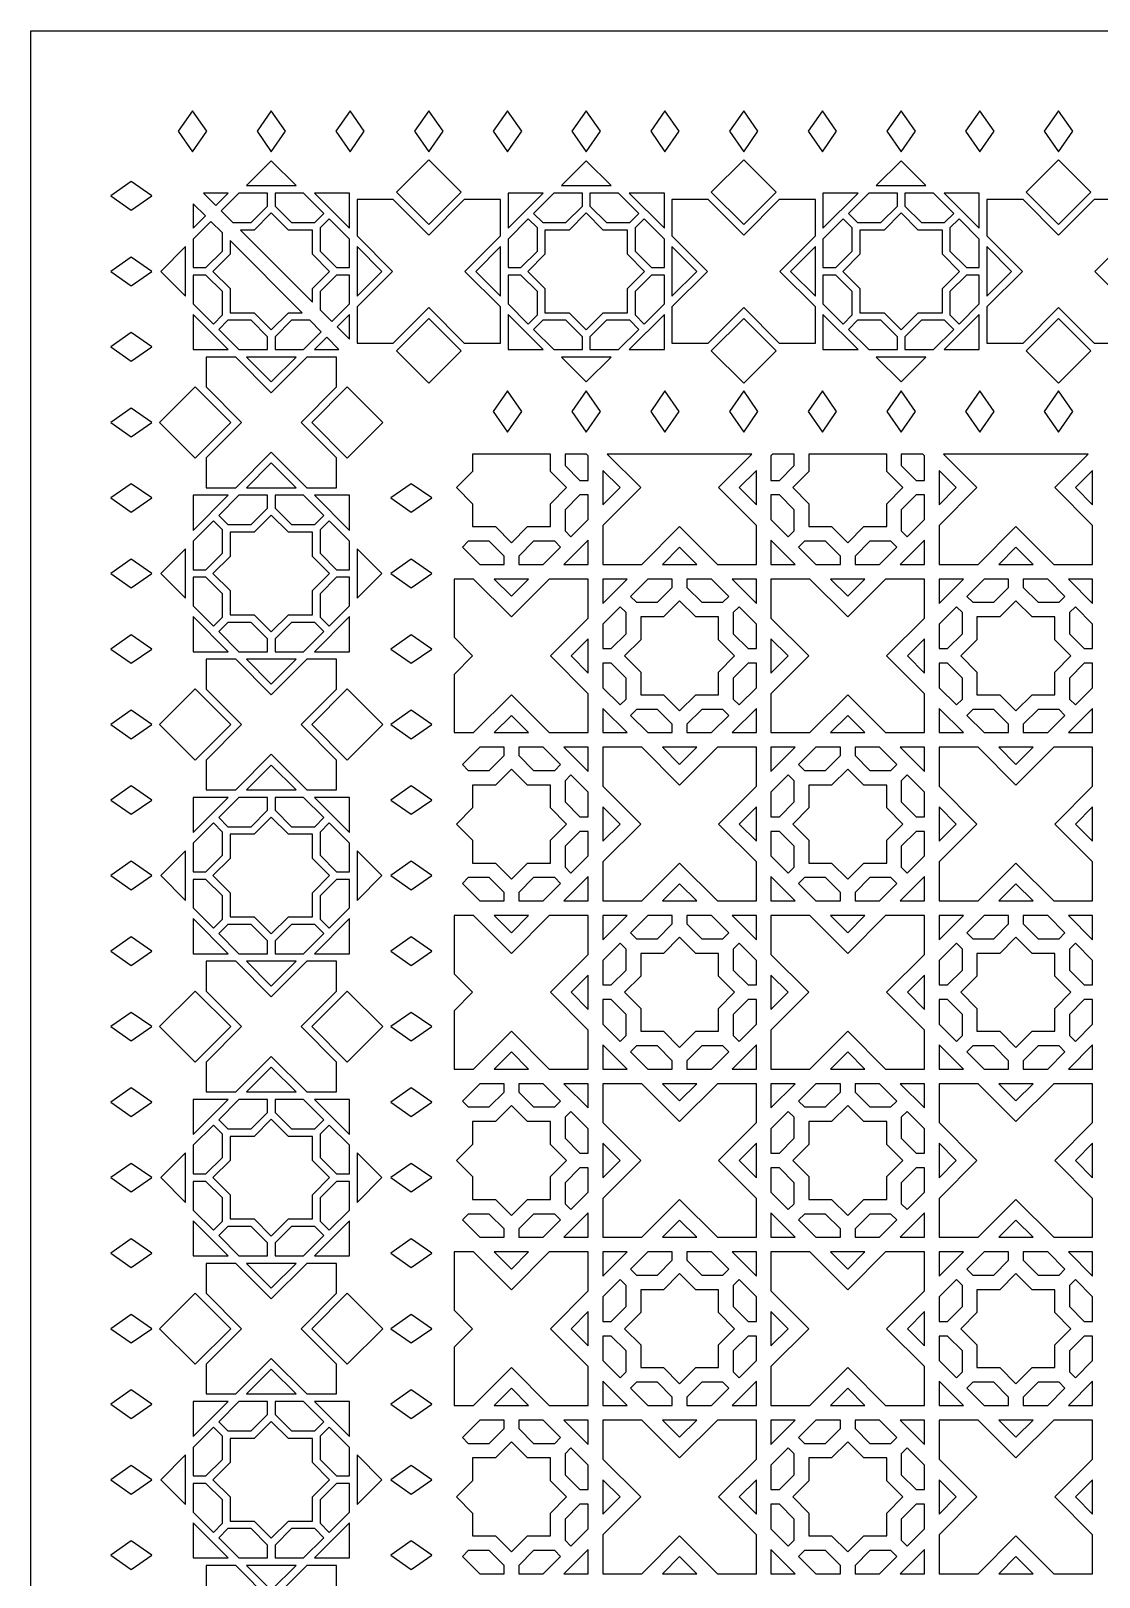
# Model space of a CAD drawing. Header units: millimetres. Extents: x 0 to 1380, y 140 to 1220.
# Drawn here: x 0 to 445, y 577 to 1220 of the extents above; entities that cross this region are included whole.
import ezdxf

# ---------------------------------------------------------------- set-up
doc = ezdxf.new("R2010")
doc.units = ezdxf.units.MM
doc.layers.add('CUT', color=1, linetype='CONTINUOUS')

msp = doc.modelspace()

# ---------------------------------------------------------------- linework, layer by layer
at = {"layer": 'CUT'}
for points in [[(0, 1220), (1380.15, 1220), (1380.15, 139.85), (0, 139.85)], [(67.297, 1186.793), (61.358, 1178.215), (67.297, 1169.637), (73.236, 1178.215)], [(100.075, 1186.793), (94.136, 1178.215), (100.075, 1169.637), (106.014, 1178.215)], [(132.853, 1186.793), (126.914, 1178.215), (132.853, 1169.637), (138.792, 1178.215)], [(165.631, 1186.793), (159.692, 1178.215), (165.631, 1169.637), (171.57, 1178.215)], [(198.408, 1186.793), (192.469, 1178.215), (198.408, 1169.637), (204.347, 1178.215)], [(231.186, 1186.793), (225.247, 1178.215), (231.186, 1169.637), (237.125, 1178.215)], [(263.964, 1186.793), (258.025, 1178.215), (263.964, 1169.637), (269.903, 1178.215)], [(296.742, 1186.793), (290.803, 1178.215), (296.742, 1169.637), (302.681, 1178.215)], [(329.519, 1186.793), (323.58, 1178.215), (329.519, 1169.637), (335.458, 1178.215)], [(362.297, 1186.793), (356.358, 1178.215), (362.297, 1169.637), (368.236, 1178.215)], [(395.075, 1186.793), (389.136, 1178.215), (395.075, 1169.637), (401.014, 1178.215)], [(427.853, 1186.793), (421.914, 1178.215), (427.853, 1169.637), (433.792, 1178.215)], [(110.402, 1155.611), (100.075, 1165.938), (89.748, 1155.611)], [(165.631, 1166.399), (152.165, 1152.933), (165.631, 1139.468), (179.096, 1152.933)], [(241.513, 1155.611), (231.186, 1165.938), (220.859, 1155.611)], [(296.742, 1166.399), (283.276, 1152.933), (296.742, 1139.468), (310.207, 1152.933)], [(372.624, 1155.611), (362.297, 1165.938), (351.97, 1155.611)], [(427.853, 1166.399), (414.387, 1152.933), (427.853, 1139.468), (441.318, 1152.933)], [(41.785, 1145.415), (50.363, 1151.354), (41.785, 1157.293), (33.207, 1151.354)], [(77.016, 1147.333), (82.144, 1152.461), (71.888, 1152.461)], [(84.088, 1140.261), (91.652, 1140.261), (98.5, 1147.109), (98.5, 1152.461), (86.598, 1152.461), (79.243, 1145.106)], [(121.968, 1144.045), (113.552, 1152.461), (101.65, 1152.461), (101.65, 1147.109), (108.498, 1140.261), (118.184, 1140.261)], [(132.611, 1137.856), (132.611, 1152.461), (118.006, 1152.461)], [(213.255, 1152.461), (198.65, 1152.461), (198.65, 1137.856)], [(229.611, 1152.461), (217.709, 1152.461), (209.293, 1144.045), (213.077, 1140.261), (222.763, 1140.261), (229.611, 1147.109)], [(253.079, 1144.045), (244.663, 1152.461), (232.761, 1152.461), (232.761, 1147.109), (239.609, 1140.261), (249.295, 1140.261)], [(263.722, 1137.856), (263.722, 1152.461), (249.118, 1152.461)], [(344.366, 1152.461), (329.761, 1152.461), (329.761, 1137.856)], [(360.722, 1152.461), (348.82, 1152.461), (340.405, 1144.045), (344.189, 1140.261), (353.874, 1140.261), (360.722, 1147.109)], [(384.19, 1144.045), (375.774, 1152.461), (363.872, 1152.461), (363.872, 1147.109), (370.721, 1140.261), (380.406, 1140.261)], [(394.833, 1137.856), (394.833, 1152.461), (380.229, 1152.461)], [(67.539, 1148.112), (67.539, 1137.856), (72.667, 1142.984)], [(180.412, 1149.795), (165.631, 1135.013), (150.849, 1149.795), (135.761, 1149.795), (135.761, 1134.706), (150.542, 1119.925), (135.761, 1105.144), (135.761, 1090.055), (150.849, 1090.055), (165.631, 1104.837), (180.412, 1090.055), (195.5, 1090.055), (195.5, 1105.144), (180.719, 1119.925), (195.5, 1134.706), (195.5, 1149.795)], [(311.523, 1149.795), (296.742, 1135.013), (281.96, 1149.795), (266.872, 1149.795), (266.872, 1134.706), (281.653, 1119.925), (266.872, 1105.144), (266.872, 1090.055), (281.96, 1090.055), (296.742, 1104.837), (311.523, 1090.055), (326.611, 1090.055), (326.611, 1105.144), (311.83, 1119.925), (326.611, 1134.706), (326.611, 1149.795)], [(442.634, 1149.795), (427.853, 1135.013), (413.071, 1149.795), (397.983, 1149.795), (397.983, 1134.706), (412.765, 1119.925), (397.983, 1105.144), (397.983, 1090.055), (413.071, 1090.055), (427.853, 1104.837), (442.634, 1090.055), (457.723, 1090.055), (457.723, 1105.144), (442.941, 1119.925), (457.723, 1134.706), (457.723, 1149.795)], [(74.894, 1140.757), (67.539, 1133.402), (67.539, 1121.5), (72.891, 1121.5), (79.739, 1128.348), (79.739, 1135.912)], [(117.261, 1107.088), (117.261, 1112.806), (124.38, 1119.925), (117.261, 1127.044), (117.261, 1137.111), (107.194, 1137.111), (100.075, 1144.23), (92.956, 1137.111), (87.238, 1137.111)], [(132.611, 1121.5), (132.611, 1133.402), (124.195, 1141.818), (120.411, 1138.034), (120.411, 1128.348), (127.259, 1121.5)], [(207.066, 1141.818), (198.65, 1133.402), (198.65, 1121.5), (204.002, 1121.5), (210.85, 1128.348), (210.85, 1138.034)], [(248.372, 1127.044), (248.372, 1137.111), (238.305, 1137.111), (231.186, 1144.23), (224.067, 1137.111), (214, 1137.111), (214, 1127.044), (206.881, 1119.925), (214, 1112.806), (214, 1102.739), (224.067, 1102.739), (231.186, 1095.62), (238.305, 1102.739), (248.372, 1102.739), (248.372, 1112.806), (255.491, 1119.925)], [(263.722, 1121.5), (263.722, 1133.402), (255.306, 1141.818), (251.522, 1138.034), (251.522, 1128.348), (258.37, 1121.5)], [(338.177, 1141.818), (329.761, 1133.402), (329.761, 1121.5), (335.113, 1121.5), (341.961, 1128.348), (341.961, 1138.034)], [(379.483, 1127.044), (379.483, 1137.111), (369.416, 1137.111), (362.297, 1144.23), (355.178, 1137.111), (345.111, 1137.111), (345.111, 1127.044), (337.993, 1119.925), (345.111, 1112.806), (345.111, 1102.739), (355.178, 1102.739), (362.297, 1095.62), (369.416, 1102.739), (379.483, 1102.739), (379.483, 1112.806), (386.602, 1119.925)], [(394.833, 1121.5), (394.833, 1133.402), (386.417, 1141.818), (382.633, 1138.034), (382.633, 1128.348), (389.482, 1121.5)], [(82.889, 1132.762), (82.889, 1127.044), (75.77, 1119.925), (82.889, 1112.806), (82.889, 1102.739), (92.956, 1102.739), (100.075, 1095.62), (107.194, 1102.739), (112.912, 1102.739)], [(64.389, 1130.252), (54.062, 1119.925), (64.389, 1109.598)], [(135.761, 1109.598), (146.088, 1119.925), (135.761, 1130.252)], [(195.5, 1130.252), (185.173, 1119.925), (195.5, 1109.598)], [(266.872, 1109.598), (277.199, 1119.925), (266.872, 1130.252)], [(326.611, 1130.252), (316.285, 1119.925), (326.611, 1109.598)], [(397.983, 1109.598), (408.31, 1119.925), (397.983, 1130.252)], [(41.785, 1113.986), (50.363, 1119.925), (41.785, 1125.864), (33.207, 1119.925)], [(79.739, 1101.816), (79.739, 1111.502), (72.891, 1118.35), (67.539, 1118.35), (67.539, 1106.448), (75.955, 1098.032)], [(125.256, 1099.093), (132.611, 1106.448), (132.611, 1118.35), (127.259, 1118.35), (120.411, 1111.502), (120.411, 1103.938)], [(198.65, 1118.35), (198.65, 1106.448), (207.066, 1098.032), (210.85, 1101.816), (210.85, 1111.502), (204.002, 1118.35)], [(255.306, 1098.032), (263.722, 1106.448), (263.722, 1118.35), (258.37, 1118.35), (251.522, 1111.502), (251.522, 1101.816)], [(329.761, 1118.35), (329.761, 1106.448), (338.177, 1098.032), (341.961, 1101.816), (341.961, 1111.502), (335.113, 1118.35)], [(386.417, 1098.032), (394.833, 1106.448), (394.833, 1118.35), (389.482, 1118.35), (382.633, 1111.502), (382.633, 1101.816)], [(67.539, 1101.994), (67.539, 1087.389), (82.144, 1087.389)], [(132.611, 1091.738), (132.611, 1101.994), (127.483, 1096.866)], [(165.631, 1100.382), (152.165, 1086.917), (165.631, 1073.451), (179.096, 1086.917)], [(198.65, 1101.994), (198.65, 1087.389), (213.255, 1087.389)], [(249.118, 1087.389), (263.722, 1087.389), (263.722, 1101.994)], [(296.742, 1100.382), (283.276, 1086.917), (296.742, 1073.451), (310.207, 1086.917)], [(329.761, 1101.994), (329.761, 1087.389), (344.366, 1087.389)], [(380.229, 1087.389), (394.833, 1087.389), (394.833, 1101.994)], [(427.853, 1100.382), (414.387, 1086.917), (427.853, 1073.451), (441.318, 1086.917)], [(41.785, 1082.557), (50.363, 1088.496), (41.785, 1094.435), (33.207, 1088.496)], [(98.5, 1092.741), (91.652, 1099.589), (81.966, 1099.589), (78.182, 1095.805), (86.598, 1087.389), (98.5, 1087.389)], [(116.062, 1099.589), (108.498, 1099.589), (101.65, 1092.741), (101.65, 1087.389), (113.552, 1087.389), (120.907, 1094.744)], [(209.293, 1095.805), (217.709, 1087.389), (229.611, 1087.389), (229.611, 1092.741), (222.763, 1099.589), (213.077, 1099.589)], [(232.761, 1087.389), (244.663, 1087.389), (253.079, 1095.805), (249.295, 1099.589), (239.609, 1099.589), (232.761, 1092.741)], [(340.405, 1095.805), (348.82, 1087.389), (360.722, 1087.389), (360.722, 1092.741), (353.874, 1099.589), (344.189, 1099.589)], [(363.872, 1087.389), (375.774, 1087.389), (384.19, 1095.805), (380.406, 1099.589), (370.721, 1099.589), (363.872, 1092.741)], [(123.134, 1092.517), (118.006, 1087.389), (128.262, 1087.389)], [(72.904, 1029.897), (85.294, 1029.897), (100.075, 1044.678), (114.856, 1029.897), (127.246, 1029.897), (127.246, 1042.286), (112.465, 1057.068), (127.246, 1071.849), (127.246, 1084.239), (114.856, 1084.239), (100.075, 1069.458), (85.294, 1084.239), (72.904, 1084.239), (72.904, 1071.849), (87.685, 1057.068), (72.904, 1042.286)], [(89.748, 1084.239), (100.075, 1073.912), (110.402, 1084.239)], [(220.859, 1084.239), (231.186, 1073.912), (241.513, 1084.239)], [(351.97, 1084.239), (362.297, 1073.912), (372.624, 1084.239)], [(68.416, 1042.253), (83.231, 1057.068), (68.416, 1071.883), (53.601, 1057.068)], [(131.734, 1042.253), (146.549, 1057.068), (131.734, 1071.883), (116.919, 1057.068)], [(198.408, 1070.213), (192.469, 1061.635), (198.408, 1053.057), (204.347, 1061.635)], [(231.186, 1070.213), (225.247, 1061.635), (231.186, 1053.057), (237.125, 1061.635)], [(263.964, 1070.213), (258.025, 1061.635), (263.964, 1053.057), (269.903, 1061.635)], [(296.742, 1070.213), (290.803, 1061.635), (296.742, 1053.057), (302.681, 1061.635)], [(329.519, 1070.213), (323.58, 1061.635), (329.519, 1053.057), (335.458, 1061.635)], [(362.297, 1070.213), (356.358, 1061.635), (362.297, 1053.057), (368.236, 1061.635)], [(395.075, 1070.213), (389.136, 1061.635), (395.075, 1053.057), (401.014, 1061.635)], [(427.853, 1070.213), (421.914, 1061.635), (427.853, 1053.057), (433.792, 1061.635)], [(41.785, 1051.129), (50.363, 1057.068), (41.785, 1063.007), (33.207, 1057.068)], [(183.87, 1043.85), (183.87, 1036.637), (177.157, 1029.925), (183.87, 1023.213), (183.87, 1013.72), (193.363, 1013.72), (200.075, 1007.007), (206.787, 1013.72), (216.28, 1013.72), (216.28, 1023.213), (222.993, 1029.925), (216.28, 1036.637), (216.28, 1043.85)], [(222.37, 1043.85), (222.37, 1039.16), (228.56, 1032.97), (232.03, 1032.97), (232.03, 1043.161), (231.341, 1043.85)], [(239.953, 1043.85), (253.878, 1029.925), (238.12, 1014.166), (238.12, 997.97), (254.316, 997.97), (270.075, 1013.728), (285.834, 997.97), (302.03, 997.97), (302.03, 1014.166), (286.272, 1029.925), (300.197, 1043.85)], [(308.809, 1043.85), (308.12, 1043.161), (308.12, 1032.97), (311.59, 1032.97), (317.78, 1039.16), (317.78, 1043.85)], [(323.87, 1043.85), (323.87, 1036.637), (317.157, 1029.925), (323.87, 1023.213), (323.87, 1013.72), (333.363, 1013.72), (340.075, 1007.007), (346.787, 1013.72), (356.28, 1013.72), (356.28, 1023.213), (362.993, 1029.925), (356.28, 1036.637), (356.28, 1043.85)], [(362.37, 1043.85), (362.37, 1039.16), (368.56, 1032.97), (372.03, 1032.97), (372.03, 1043.161), (371.341, 1043.85)], [(379.953, 1043.85), (393.878, 1029.925), (378.12, 1014.166), (378.12, 997.97), (394.316, 997.97), (410.075, 1013.728), (425.834, 997.97), (442.03, 997.97), (442.03, 1014.166), (426.272, 1029.925), (440.197, 1043.85)], [(110.402, 1029.897), (100.075, 1040.223), (89.748, 1029.897)], [(238.12, 1022.778), (245.266, 1029.925), (238.12, 1037.072)], [(302.03, 1037.072), (294.884, 1029.925), (302.03, 1022.778)], [(378.12, 1022.778), (385.266, 1029.925), (378.12, 1037.072)], [(442.03, 1037.072), (434.884, 1029.925), (442.03, 1022.778)], [(41.785, 1019.7), (50.363, 1025.639), (41.785, 1031.578), (33.207, 1025.639)], [(158.365, 1019.7), (166.943, 1025.639), (158.365, 1031.578), (149.787, 1025.639)], [(82.144, 1026.747), (67.539, 1026.747), (67.539, 1012.142)], [(81.966, 1014.547), (91.652, 1014.547), (98.5, 1021.395), (98.5, 1026.747), (86.598, 1026.747), (78.182, 1018.331)], [(101.65, 1021.395), (108.498, 1014.547), (118.184, 1014.547), (121.968, 1018.331), (113.552, 1026.747), (101.65, 1026.747)], [(132.611, 1012.142), (132.611, 1026.747), (118.006, 1026.747)], [(224.824, 1009.482), (232.03, 1016.689), (232.03, 1026.88), (228.56, 1026.88), (222.37, 1020.69), (222.37, 1011.936)], [(308.12, 1026.88), (308.12, 1016.689), (315.326, 1009.482), (317.78, 1011.936), (317.78, 1020.69), (311.59, 1026.88)], [(364.824, 1009.482), (372.03, 1016.689), (372.03, 1026.88), (368.56, 1026.88), (362.37, 1020.69), (362.37, 1011.936)], [(100.075, 969.906), (107.194, 977.025), (117.261, 977.025), (117.261, 987.092), (124.38, 994.211), (117.261, 1001.329), (117.261, 1011.397), (107.194, 1011.397), (100.075, 1018.515), (92.956, 1011.397), (82.889, 1011.397), (82.889, 1001.329), (75.77, 994.211), (82.889, 987.092), (82.889, 977.025), (92.956, 977.025)], [(72.891, 995.786), (79.739, 1002.634), (79.739, 1012.319), (75.955, 1016.103), (67.539, 1007.688), (67.539, 995.786)], [(120.411, 1012.319), (120.411, 1002.634), (127.259, 995.786), (132.611, 995.786), (132.611, 1007.688), (124.195, 1016.103)], [(64.389, 1004.538), (54.062, 994.211), (64.389, 983.884)], [(135.761, 983.884), (146.088, 994.211), (135.761, 1004.538)], [(179.632, 1005.176), (186.839, 997.97), (197.03, 997.97), (197.03, 1001.44), (190.84, 1007.63), (182.086, 1007.63)], [(203.12, 997.97), (213.311, 997.97), (220.518, 1005.176), (218.064, 1007.63), (209.31, 1007.63), (203.12, 1001.44)], [(221.923, 997.97), (232.03, 997.97), (232.03, 1008.077)], [(277.222, 997.97), (270.075, 1005.116), (262.928, 997.97)], [(308.12, 1008.077), (308.12, 997.97), (318.227, 997.97)], [(319.632, 1005.176), (326.839, 997.97), (337.03, 997.97), (337.03, 1001.44), (330.84, 1007.63), (322.086, 1007.63)], [(343.12, 997.97), (353.311, 997.97), (360.518, 1005.176), (358.064, 1007.63), (349.31, 1007.63), (343.12, 1001.44)], [(361.923, 997.97), (372.03, 997.97), (372.03, 1008.077)], [(417.222, 997.97), (410.075, 1005.116), (402.928, 997.97)], [(41.785, 988.272), (50.363, 994.211), (41.785, 1000.15), (33.207, 994.211)], [(158.365, 988.272), (166.943, 994.211), (158.365, 1000.15), (149.787, 994.211)], [(79.739, 976.102), (79.739, 985.787), (72.891, 992.636), (67.539, 992.636), (67.539, 980.734), (75.955, 972.318)], [(127.259, 992.636), (120.411, 985.787), (120.411, 976.102), (124.195, 972.318), (132.611, 980.734), (132.611, 992.636)], [(176.15, 927.97), (184.316, 927.97), (200.075, 943.728), (215.834, 927.97), (232.03, 927.97), (232.03, 944.166), (216.272, 959.925), (232.03, 975.684), (232.03, 991.88), (215.834, 991.88), (200.075, 976.122), (184.316, 991.88), (176.15, 991.88), (176.15, 967.653), (183.878, 959.925), (176.15, 952.197)], [(192.928, 991.88), (200.075, 984.734), (207.222, 991.88)], [(248.227, 991.88), (238.12, 991.88), (238.12, 981.773)], [(267.03, 991.88), (256.839, 991.88), (249.632, 984.674), (252.086, 982.22), (260.84, 982.22), (267.03, 988.41)], [(290.518, 984.674), (283.311, 991.88), (273.12, 991.88), (273.12, 988.41), (279.31, 982.22), (288.064, 982.22)], [(302.03, 981.773), (302.03, 991.88), (291.923, 991.88)], [(324.316, 927.97), (340.075, 943.728), (355.834, 927.97), (372.03, 927.97), (372.03, 944.166), (356.272, 959.925), (372.03, 975.684), (372.03, 991.88), (355.834, 991.88), (340.075, 976.122), (324.316, 991.88), (308.12, 991.88), (308.12, 975.684), (323.878, 959.925), (308.12, 944.166), (308.12, 927.97)], [(332.928, 991.88), (340.075, 984.734), (347.222, 991.88)], [(388.227, 991.88), (378.12, 991.88), (378.12, 981.773)], [(407.03, 991.88), (396.839, 991.88), (389.632, 984.674), (392.086, 982.22), (400.84, 982.22), (407.03, 988.41)], [(430.518, 984.674), (423.311, 991.88), (413.12, 991.88), (413.12, 988.41), (419.31, 982.22), (428.064, 982.22)], [(442.03, 981.773), (442.03, 991.88), (431.923, 991.88)], [(245.326, 980.368), (238.12, 973.161), (238.12, 962.97), (241.59, 962.97), (247.78, 969.16), (247.78, 977.914)], [(253.87, 953.213), (253.87, 943.72), (263.363, 943.72), (270.075, 937.007), (276.787, 943.72), (286.28, 943.72), (286.28, 953.213), (292.993, 959.925), (286.28, 966.637), (286.28, 976.13), (276.787, 976.13), (270.075, 982.843), (263.363, 976.13), (253.87, 976.13), (253.87, 966.637), (247.157, 959.925)], [(302.03, 962.97), (302.03, 973.161), (294.824, 980.368), (292.37, 977.914), (292.37, 969.16), (298.56, 962.97)], [(385.326, 980.368), (378.12, 973.161), (378.12, 962.97), (381.59, 962.97), (387.78, 969.16), (387.78, 977.914)], [(393.87, 953.213), (393.87, 943.72), (403.363, 943.72), (410.075, 937.007), (416.787, 943.72), (426.28, 943.72), (426.28, 953.213), (432.993, 959.925), (426.28, 966.637), (426.28, 976.13), (416.787, 976.13), (410.075, 982.843), (403.363, 976.13), (393.87, 976.13), (393.87, 966.637), (387.157, 959.925)], [(442.03, 962.97), (442.03, 973.161), (434.824, 980.368), (432.37, 977.914), (432.37, 969.16), (438.56, 962.97)], [(67.539, 976.279), (67.539, 961.675), (82.144, 961.675)], [(98.5, 967.026), (91.652, 973.875), (81.966, 973.875), (78.182, 970.091), (86.598, 961.675), (98.5, 961.675)], [(118.184, 973.875), (108.498, 973.875), (101.65, 967.026), (101.65, 961.675), (113.552, 961.675), (121.968, 970.091)], [(118.006, 961.675), (132.611, 961.675), (132.611, 976.279)], [(41.785, 956.843), (50.363, 962.782), (41.785, 968.721), (33.207, 962.782)], [(158.365, 956.843), (166.943, 962.782), (158.365, 968.721), (149.787, 962.782)], [(232.03, 967.072), (224.884, 959.925), (232.03, 952.778)], [(308.12, 952.778), (315.266, 959.925), (308.12, 967.072)], [(372.03, 967.072), (364.884, 959.925), (372.03, 952.778)], [(72.904, 904.182), (85.294, 904.182), (100.075, 918.964), (114.856, 904.182), (127.246, 904.182), (127.246, 916.572), (112.465, 931.354), (127.246, 946.135), (127.246, 958.525), (114.856, 958.525), (100.075, 943.743), (85.294, 958.525), (72.904, 958.525), (72.904, 946.135), (87.685, 931.354), (72.904, 916.572)], [(89.748, 958.525), (100.075, 948.198), (110.402, 958.525)], [(238.12, 956.88), (238.12, 946.689), (245.326, 939.482), (247.78, 941.936), (247.78, 950.69), (241.59, 956.88)], [(294.824, 939.482), (302.03, 946.689), (302.03, 956.88), (298.56, 956.88), (292.37, 950.69), (292.37, 941.936)], [(378.12, 956.88), (378.12, 946.689), (385.326, 939.482), (387.78, 941.936), (387.78, 950.69), (381.59, 956.88)], [(434.824, 939.482), (442.03, 946.689), (442.03, 956.88), (438.56, 956.88), (432.37, 950.69), (432.37, 941.936)], [(68.416, 916.539), (83.231, 931.354), (68.416, 946.168), (53.601, 931.354)], [(131.734, 916.539), (146.549, 931.354), (131.734, 946.168), (116.919, 931.354)], [(41.785, 925.415), (50.363, 931.354), (41.785, 937.293), (33.207, 931.354)], [(158.365, 925.415), (166.943, 931.354), (158.365, 937.293), (149.787, 931.354)], [(207.222, 927.97), (200.075, 935.116), (192.928, 927.97)], [(238.12, 938.077), (238.12, 927.97), (248.227, 927.97)], [(249.632, 935.176), (256.839, 927.97), (267.03, 927.97), (267.03, 931.44), (260.84, 937.63), (252.086, 937.63)], [(273.12, 927.97), (283.311, 927.97), (290.518, 935.176), (288.064, 937.63), (279.31, 937.63), (273.12, 931.44)], [(291.923, 927.97), (302.03, 927.97), (302.03, 938.077)], [(347.222, 927.97), (340.075, 935.116), (332.928, 927.97)], [(378.12, 938.077), (378.12, 927.97), (388.227, 927.97)], [(389.632, 935.176), (396.839, 927.97), (407.03, 927.97), (407.03, 931.44), (400.84, 937.63), (392.086, 937.63)], [(413.12, 927.97), (423.311, 927.97), (430.518, 935.176), (428.064, 937.63), (419.31, 937.63), (413.12, 931.44)], [(431.923, 927.97), (442.03, 927.97), (442.03, 938.077)], [(197.03, 921.88), (186.839, 921.88), (179.632, 914.674), (182.086, 912.22), (190.84, 912.22), (197.03, 918.41)], [(220.518, 914.674), (213.311, 921.88), (203.12, 921.88), (203.12, 918.41), (209.31, 912.22), (218.064, 912.22)], [(232.03, 911.773), (232.03, 921.88), (221.923, 921.88)], [(254.316, 857.97), (270.075, 873.728), (285.834, 857.97), (302.03, 857.97), (302.03, 874.166), (286.272, 889.925), (302.03, 905.684), (302.03, 921.88), (285.834, 921.88), (270.075, 906.122), (254.316, 921.88), (238.12, 921.88), (238.12, 905.684), (253.878, 889.925), (238.12, 874.166), (238.12, 857.97)], [(262.928, 921.88), (270.075, 914.734), (277.222, 921.88)], [(318.227, 921.88), (308.12, 921.88), (308.12, 911.773)], [(337.03, 921.88), (326.839, 921.88), (319.632, 914.674), (322.086, 912.22), (330.84, 912.22), (337.03, 918.41)], [(360.518, 914.674), (353.311, 921.88), (343.12, 921.88), (343.12, 918.41), (349.31, 912.22), (358.064, 912.22)], [(372.03, 911.773), (372.03, 921.88), (361.923, 921.88)], [(394.316, 857.97), (410.075, 873.728), (425.834, 857.97), (442.03, 857.97), (442.03, 874.166), (426.272, 889.925), (442.03, 905.684), (442.03, 921.88), (425.834, 921.88), (410.075, 906.122), (394.316, 921.88), (378.12, 921.88), (378.12, 905.684), (393.878, 889.925), (378.12, 874.166), (378.12, 857.97)], [(402.928, 921.88), (410.075, 914.734), (417.222, 921.88)], [(110.402, 904.182), (100.075, 914.509), (89.748, 904.182)], [(183.87, 883.213), (183.87, 873.72), (193.363, 873.72), (200.075, 867.007), (206.787, 873.72), (216.28, 873.72), (216.28, 883.213), (222.993, 889.925), (216.28, 896.637), (216.28, 906.13), (206.787, 906.13), (200.075, 912.843), (193.363, 906.13), (183.87, 906.13), (183.87, 896.637), (177.157, 889.925)], [(232.03, 892.97), (232.03, 903.161), (224.824, 910.368), (222.37, 907.914), (222.37, 899.16), (228.56, 892.97)], [(315.326, 910.368), (308.12, 903.161), (308.12, 892.97), (311.59, 892.97), (317.78, 899.16), (317.78, 907.914)], [(323.87, 883.213), (323.87, 873.72), (333.363, 873.72), (340.075, 867.007), (346.787, 873.72), (356.28, 873.72), (356.28, 883.213), (362.993, 889.925), (356.28, 896.637), (356.28, 906.13), (346.787, 906.13), (340.075, 912.843), (333.363, 906.13), (323.87, 906.13), (323.87, 896.637), (317.157, 889.925)], [(372.03, 892.97), (372.03, 903.161), (364.824, 910.368), (362.37, 907.914), (362.37, 899.16), (368.56, 892.97)], [(41.785, 893.986), (50.363, 899.925), (41.785, 905.864), (33.207, 899.925)], [(82.144, 901.032), (67.539, 901.032), (67.539, 886.428)], [(81.966, 888.832), (91.652, 888.832), (98.5, 895.681), (98.5, 901.032), (86.598, 901.032), (78.182, 892.616)], [(101.65, 895.681), (108.498, 888.832), (118.184, 888.832), (121.968, 892.616), (113.552, 901.032), (101.65, 901.032)], [(132.611, 886.428), (132.611, 901.032), (118.006, 901.032)], [(158.365, 893.986), (166.943, 899.925), (158.365, 905.864), (149.787, 899.925)], [(238.12, 882.778), (245.266, 889.925), (238.12, 897.072)], [(302.03, 897.072), (294.884, 889.925), (302.03, 882.778)], [(378.12, 882.778), (385.266, 889.925), (378.12, 897.072)], [(442.03, 897.072), (434.884, 889.925), (442.03, 882.778)], [(72.891, 870.071), (79.739, 876.92), (79.739, 886.605), (75.955, 890.389), (67.539, 881.973), (67.539, 870.071)], [(100.075, 844.192), (107.194, 851.31), (117.261, 851.31), (117.261, 861.378), (124.38, 868.496), (117.261, 875.615), (117.261, 885.682), (107.194, 885.682), (100.075, 892.801), (92.956, 885.682), (82.889, 885.682), (82.889, 875.615), (75.77, 868.496), (82.889, 861.378), (82.889, 851.31), (92.956, 851.31)], [(120.411, 886.605), (120.411, 876.92), (127.259, 870.071), (132.611, 870.071), (132.611, 881.973), (124.195, 890.389)], [(224.824, 869.482), (232.03, 876.689), (232.03, 886.88), (228.56, 886.88), (222.37, 880.69), (222.37, 871.936)], [(308.12, 886.88), (308.12, 876.689), (315.326, 869.482), (317.78, 871.936), (317.78, 880.69), (311.59, 886.88)], [(364.824, 869.482), (372.03, 876.689), (372.03, 886.88), (368.56, 886.88), (362.37, 880.69), (362.37, 871.936)], [(64.389, 878.823), (54.062, 868.496), (64.389, 858.17)], [(135.761, 858.17), (146.088, 868.496), (135.761, 878.823)], [(41.785, 862.557), (50.363, 868.496), (41.785, 874.435), (33.207, 868.496)], [(158.365, 862.557), (166.943, 868.496), (158.365, 874.435), (149.787, 868.496)], [(79.739, 850.388), (79.739, 860.073), (72.891, 866.921), (67.539, 866.921), (67.539, 855.02), (75.955, 846.604)], [(127.259, 866.921), (120.411, 860.073), (120.411, 850.388), (124.195, 846.604), (132.611, 855.02), (132.611, 866.921)], [(179.632, 865.176), (186.839, 857.97), (197.03, 857.97), (197.03, 861.44), (190.84, 867.63), (182.086, 867.63)], [(203.12, 857.97), (213.311, 857.97), (220.518, 865.176), (218.064, 867.63), (209.31, 867.63), (203.12, 861.44)], [(221.923, 857.97), (232.03, 857.97), (232.03, 868.077)], [(277.222, 857.97), (270.075, 865.116), (262.928, 857.97)], [(308.12, 868.077), (308.12, 857.97), (318.227, 857.97)], [(319.632, 865.176), (326.839, 857.97), (337.03, 857.97), (337.03, 861.44), (330.84, 867.63), (322.086, 867.63)], [(343.12, 857.97), (353.311, 857.97), (360.518, 865.176), (358.064, 867.63), (349.31, 867.63), (343.12, 861.44)], [(361.923, 857.97), (372.03, 857.97), (372.03, 868.077)], [(417.222, 857.97), (410.075, 865.116), (402.928, 857.97)], [(67.539, 850.565), (67.539, 835.961), (82.144, 835.961)], [(118.006, 835.961), (132.611, 835.961), (132.611, 850.565)], [(176.15, 787.97), (184.316, 787.97), (200.075, 803.728), (215.834, 787.97), (232.03, 787.97), (232.03, 804.166), (216.272, 819.925), (232.03, 835.684), (232.03, 851.88), (215.834, 851.88), (200.075, 836.122), (184.316, 851.88), (176.15, 851.88), (176.15, 827.653), (183.878, 819.925), (176.15, 812.197)], [(192.928, 851.88), (200.075, 844.734), (207.222, 851.88)], [(248.227, 851.88), (238.12, 851.88), (238.12, 841.773)], [(267.03, 851.88), (256.839, 851.88), (249.632, 844.674), (252.086, 842.22), (260.84, 842.22), (267.03, 848.41)], [(290.518, 844.674), (283.311, 851.88), (273.12, 851.88), (273.12, 848.41), (279.31, 842.22), (288.064, 842.22)], [(302.03, 841.773), (302.03, 851.88), (291.923, 851.88)], [(324.316, 787.97), (340.075, 803.728), (355.834, 787.97), (372.03, 787.97), (372.03, 804.166), (356.272, 819.925), (372.03, 835.684), (372.03, 851.88), (355.834, 851.88), (340.075, 836.122), (324.316, 851.88), (308.12, 851.88), (308.12, 835.684), (323.878, 819.925), (308.12, 804.166), (308.12, 787.97)], [(332.928, 851.88), (340.075, 844.734), (347.222, 851.88)], [(388.227, 851.88), (378.12, 851.88), (378.12, 841.773)], [(407.03, 851.88), (396.839, 851.88), (389.632, 844.674), (392.086, 842.22), (400.84, 842.22), (407.03, 848.41)], [(430.518, 844.674), (423.311, 851.88), (413.12, 851.88), (413.12, 848.41), (419.31, 842.22), (428.064, 842.22)], [(442.03, 841.773), (442.03, 851.88), (431.923, 851.88)], [(41.785, 831.129), (50.363, 837.068), (41.785, 843.007), (33.207, 837.068)], [(98.5, 841.312), (91.652, 848.16), (81.966, 848.16), (78.182, 844.376), (86.598, 835.961), (98.5, 835.961)], [(118.184, 848.16), (108.498, 848.16), (101.65, 841.312), (101.65, 835.961), (113.552, 835.961), (121.968, 844.376)], [(158.365, 831.129), (166.943, 837.068), (158.365, 843.007), (149.787, 837.068)], [(245.326, 840.368), (238.12, 833.161), (238.12, 822.97), (241.59, 822.97), (247.78, 829.16), (247.78, 837.914)], [(253.87, 813.213), (253.87, 803.72), (263.363, 803.72), (270.075, 797.007), (276.787, 803.72), (286.28, 803.72), (286.28, 813.213), (292.993, 819.925), (286.28, 826.637), (286.28, 836.13), (276.787, 836.13), (270.075, 842.843), (263.363, 836.13), (253.87, 836.13), (253.87, 826.637), (247.157, 819.925)], [(302.03, 822.97), (302.03, 833.161), (294.824, 840.368), (292.37, 837.914), (292.37, 829.16), (298.56, 822.97)], [(385.326, 840.368), (378.12, 833.161), (378.12, 822.97), (381.59, 822.97), (387.78, 829.16), (387.78, 837.914)], [(393.87, 813.213), (393.87, 803.72), (403.363, 803.72), (410.075, 797.007), (416.787, 803.72), (426.28, 803.72), (426.28, 813.213), (432.993, 819.925), (426.28, 826.637), (426.28, 836.13), (416.787, 836.13), (410.075, 842.843), (403.363, 836.13), (393.87, 836.13), (393.87, 826.637), (387.157, 819.925)], [(442.03, 822.97), (442.03, 833.161), (434.824, 840.368), (432.37, 837.914), (432.37, 829.16), (438.56, 822.97)], [(72.904, 778.468), (85.294, 778.468), (100.075, 793.249), (114.856, 778.468), (127.246, 778.468), (127.246, 790.858), (112.465, 805.639), (127.246, 820.421), (127.246, 832.811), (114.856, 832.811), (100.075, 818.029), (85.294, 832.811), (72.904, 832.811), (72.904, 820.421), (87.685, 805.639), (72.904, 790.858)], [(89.748, 832.811), (100.075, 822.484), (110.402, 832.811)], [(232.03, 827.072), (224.884, 819.925), (232.03, 812.778)], [(308.12, 812.778), (315.266, 819.925), (308.12, 827.072)], [(372.03, 827.072), (364.884, 819.925), (372.03, 812.778)], [(68.416, 790.825), (83.231, 805.639), (68.416, 820.454), (53.601, 805.639)], [(131.734, 790.825), (146.549, 805.639), (131.734, 820.454), (116.919, 805.639)], [(41.785, 799.7), (50.363, 805.639), (41.785, 811.578), (33.207, 805.639)], [(158.365, 799.7), (166.943, 805.639), (158.365, 811.578), (149.787, 805.639)], [(238.12, 816.88), (238.12, 806.689), (245.326, 799.482), (247.78, 801.936), (247.78, 810.69), (241.59, 816.88)], [(294.824, 799.482), (302.03, 806.689), (302.03, 816.88), (298.56, 816.88), (292.37, 810.69), (292.37, 801.936)], [(378.12, 816.88), (378.12, 806.689), (385.326, 799.482), (387.78, 801.936), (387.78, 810.69), (381.59, 816.88)], [(434.824, 799.482), (442.03, 806.689), (442.03, 816.88), (438.56, 816.88), (432.37, 810.69), (432.37, 801.936)], [(238.12, 798.077), (238.12, 787.97), (248.227, 787.97)], [(291.923, 787.97), (302.03, 787.97), (302.03, 798.077)], [(378.12, 798.077), (378.12, 787.97), (388.227, 787.97)], [(431.923, 787.97), (442.03, 787.97), (442.03, 798.077)], [(207.222, 787.97), (200.075, 795.116), (192.928, 787.97)], [(249.632, 795.176), (256.839, 787.97), (267.03, 787.97), (267.03, 791.44), (260.84, 797.63), (252.086, 797.63)], [(273.12, 787.97), (283.311, 787.97), (290.518, 795.176), (288.064, 797.63), (279.31, 797.63), (273.12, 791.44)], [(347.222, 787.97), (340.075, 795.116), (332.928, 787.97)], [(389.632, 795.176), (396.839, 787.97), (407.03, 787.97), (407.03, 791.44), (400.84, 797.63), (392.086, 797.63)], [(413.12, 787.97), (423.311, 787.97), (430.518, 795.176), (428.064, 797.63), (419.31, 797.63), (413.12, 791.44)], [(110.402, 778.468), (100.075, 788.795), (89.748, 778.468)], [(41.785, 768.272), (50.363, 774.211), (41.785, 780.15), (33.207, 774.211)], [(158.365, 768.272), (166.943, 774.211), (158.365, 780.15), (149.787, 774.211)], [(197.03, 781.88), (186.839, 781.88), (179.632, 774.674), (182.086, 772.22), (190.84, 772.22), (197.03, 778.41)], [(220.518, 774.674), (213.311, 781.88), (203.12, 781.88), (203.12, 778.41), (209.31, 772.22), (218.064, 772.22)], [(232.03, 771.773), (232.03, 781.88), (221.923, 781.88)], [(254.316, 717.97), (270.075, 733.728), (285.834, 717.97), (302.03, 717.97), (302.03, 734.166), (286.272, 749.925), (302.03, 765.684), (302.03, 781.88), (285.834, 781.88), (270.075, 766.122), (254.316, 781.88), (238.12, 781.88), (238.12, 765.684), (253.878, 749.925), (238.12, 734.166), (238.12, 717.97)], [(262.928, 781.88), (270.075, 774.734), (277.222, 781.88)], [(318.227, 781.88), (308.12, 781.88), (308.12, 771.773)], [(337.03, 781.88), (326.839, 781.88), (319.632, 774.674), (322.086, 772.22), (330.84, 772.22), (337.03, 778.41)], [(360.518, 774.674), (353.311, 781.88), (343.12, 781.88), (343.12, 778.41), (349.31, 772.22), (358.064, 772.22)], [(372.03, 771.773), (372.03, 781.88), (361.923, 781.88)], [(394.316, 717.97), (410.075, 733.728), (425.834, 717.97), (442.03, 717.97), (442.03, 734.166), (426.272, 749.925), (442.03, 765.684), (442.03, 781.88), (425.834, 781.88), (410.075, 766.122), (394.316, 781.88), (378.12, 781.88), (378.12, 765.684), (393.878, 749.925), (378.12, 734.166), (378.12, 717.97)], [(402.928, 781.88), (410.075, 774.734), (417.222, 781.88)], [(82.144, 775.318), (67.539, 775.318), (67.539, 760.714)], [(81.966, 763.118), (91.652, 763.118), (98.5, 769.966), (98.5, 775.318), (86.598, 775.318), (78.182, 766.902)], [(101.65, 769.966), (108.498, 763.118), (118.184, 763.118), (121.968, 766.902), (113.552, 775.318), (101.65, 775.318)], [(132.611, 760.714), (132.611, 775.318), (118.006, 775.318)], [(183.87, 743.213), (183.87, 733.72), (193.363, 733.72), (200.075, 727.007), (206.787, 733.72), (216.28, 733.72), (216.28, 743.213), (222.993, 749.925), (216.28, 756.637), (216.28, 766.13), (206.787, 766.13), (200.075, 772.843), (193.363, 766.13), (183.87, 766.13), (183.87, 756.637), (177.157, 749.925)], [(323.87, 743.213), (323.87, 733.72), (333.363, 733.72), (340.075, 727.007), (346.787, 733.72), (356.28, 733.72), (356.28, 743.213), (362.993, 749.925), (356.28, 756.637), (356.28, 766.13), (346.787, 766.13), (340.075, 772.843), (333.363, 766.13), (323.87, 766.13), (323.87, 756.637), (317.157, 749.925)], [(100.075, 718.477), (107.194, 725.596), (117.261, 725.596), (117.261, 735.663), (124.38, 742.782), (117.261, 749.901), (117.261, 759.968), (107.194, 759.968), (100.075, 767.087), (92.956, 759.968), (82.889, 759.968), (82.889, 749.901), (75.77, 742.782), (82.889, 735.663), (82.889, 725.596), (92.956, 725.596)], [(232.03, 752.97), (232.03, 763.161), (224.824, 770.368), (222.37, 767.914), (222.37, 759.16), (228.56, 752.97)], [(315.326, 770.368), (308.12, 763.161), (308.12, 752.97), (311.59, 752.97), (317.78, 759.16), (317.78, 767.914)], [(372.03, 752.97), (372.03, 763.161), (364.824, 770.368), (362.37, 767.914), (362.37, 759.16), (368.56, 752.97)], [(72.891, 744.357), (79.739, 751.206), (79.739, 760.891), (75.955, 764.675), (67.539, 756.259), (67.539, 744.357)], [(120.411, 760.891), (120.411, 751.206), (127.259, 744.357), (132.611, 744.357), (132.611, 756.259), (124.195, 764.675)], [(64.389, 753.109), (54.062, 742.782), (64.389, 732.455)], [(135.761, 732.455), (146.088, 742.782), (135.761, 753.109)], [(238.12, 742.778), (245.266, 749.925), (238.12, 757.072)], [(302.03, 757.072), (294.884, 749.925), (302.03, 742.778)], [(378.12, 742.778), (385.266, 749.925), (378.12, 757.072)], [(442.03, 757.072), (434.884, 749.925), (442.03, 742.778)], [(41.785, 736.843), (50.363, 742.782), (41.785, 748.721), (33.207, 742.782)], [(158.365, 736.843), (166.943, 742.782), (158.365, 748.721), (149.787, 742.782)], [(224.824, 729.482), (232.03, 736.689), (232.03, 746.88), (228.56, 746.88), (222.37, 740.69), (222.37, 731.936)], [(308.12, 746.88), (308.12, 736.689), (315.326, 729.482), (317.78, 731.936), (317.78, 740.69), (311.59, 746.88)], [(364.824, 729.482), (372.03, 736.689), (372.03, 746.88), (368.56, 746.88), (362.37, 740.69), (362.37, 731.936)], [(79.739, 724.674), (79.739, 734.359), (72.891, 741.207), (67.539, 741.207), (67.539, 729.305), (75.955, 720.889)], [(127.259, 741.207), (120.411, 734.359), (120.411, 724.674), (124.195, 720.889), (132.611, 729.305), (132.611, 741.207)], [(179.632, 725.176), (186.839, 717.97), (197.03, 717.97), (197.03, 721.44), (190.84, 727.63), (182.086, 727.63)], [(203.12, 717.97), (213.311, 717.97), (220.518, 725.176), (218.064, 727.63), (209.31, 727.63), (203.12, 721.44)], [(221.923, 717.97), (232.03, 717.97), (232.03, 728.077)], [(308.12, 728.077), (308.12, 717.97), (318.227, 717.97)], [(319.632, 725.176), (326.839, 717.97), (337.03, 717.97), (337.03, 721.44), (330.84, 727.63), (322.086, 727.63)], [(343.12, 717.97), (353.311, 717.97), (360.518, 725.176), (358.064, 727.63), (349.31, 727.63), (343.12, 721.44)], [(361.923, 717.97), (372.03, 717.97), (372.03, 728.077)], [(67.539, 724.851), (67.539, 710.246), (82.144, 710.246)], [(98.5, 715.598), (91.652, 722.446), (81.966, 722.446), (78.182, 718.662), (86.598, 710.246), (98.5, 710.246)], [(118.184, 722.446), (108.498, 722.446), (101.65, 715.598), (101.65, 710.246), (113.552, 710.246), (121.968, 718.662)], [(118.006, 710.246), (132.611, 710.246), (132.611, 724.851)], [(277.222, 717.97), (270.075, 725.116), (262.928, 717.97)], [(417.222, 717.97), (410.075, 725.116), (402.928, 717.97)], [(41.785, 705.415), (50.363, 711.354), (41.785, 717.293), (33.207, 711.354)], [(158.365, 705.415), (166.943, 711.354), (158.365, 717.293), (149.787, 711.354)], [(176.15, 687.653), (183.878, 679.925), (176.15, 672.197), (176.15, 647.97), (184.316, 647.97), (200.075, 663.728), (215.834, 647.97), (232.03, 647.97), (232.03, 664.166), (216.272, 679.925), (232.03, 695.684), (232.03, 711.88), (215.834, 711.88), (200.075, 696.122), (184.316, 711.88), (176.15, 711.88)], [(192.928, 711.88), (200.075, 704.734), (207.222, 711.88)], [(248.227, 711.88), (238.12, 711.88), (238.12, 701.773)], [(267.03, 711.88), (256.839, 711.88), (249.632, 704.674), (252.086, 702.22), (260.84, 702.22), (267.03, 708.41)], [(290.518, 704.674), (283.311, 711.88), (273.12, 711.88), (273.12, 708.41), (279.31, 702.22), (288.064, 702.22)], [(302.03, 701.773), (302.03, 711.88), (291.923, 711.88)], [(308.12, 711.88), (308.12, 695.684), (323.878, 679.925), (308.12, 664.166), (308.12, 647.97), (324.316, 647.97), (340.075, 663.728), (355.834, 647.97), (372.03, 647.97), (372.03, 664.166), (356.272, 679.925), (372.03, 695.684), (372.03, 711.88), (355.834, 711.88), (340.075, 696.122), (324.316, 711.88)], [(332.928, 711.88), (340.075, 704.734), (347.222, 711.88)], [(388.227, 711.88), (378.12, 711.88), (378.12, 701.773)], [(407.03, 711.88), (396.839, 711.88), (389.632, 704.674), (392.086, 702.22), (400.84, 702.22), (407.03, 708.41)], [(430.518, 704.674), (423.311, 711.88), (413.12, 711.88), (413.12, 708.41), (419.31, 702.22), (428.064, 702.22)], [(442.03, 701.773), (442.03, 711.88), (431.923, 711.88)], [(72.904, 694.706), (87.685, 679.925), (72.904, 665.144), (72.904, 652.754), (85.294, 652.754), (100.075, 667.535), (114.856, 652.754), (127.246, 652.754), (127.246, 665.144), (112.465, 679.925), (127.246, 694.706), (127.246, 707.096), (114.856, 707.096), (100.075, 692.315), (85.294, 707.096), (72.904, 707.096)], [(89.748, 707.096), (100.075, 696.769), (110.402, 707.096)], [(247.157, 679.925), (253.87, 673.213), (253.87, 663.72), (263.363, 663.72), (270.075, 657.007), (276.787, 663.72), (286.28, 663.72), (286.28, 673.213), (292.993, 679.925), (286.28, 686.637), (286.28, 696.13), (276.787, 696.13), (270.075, 702.843), (263.363, 696.13), (253.87, 696.13), (253.87, 686.637)], [(387.157, 679.925), (393.87, 673.213), (393.87, 663.72), (403.363, 663.72), (410.075, 657.007), (416.787, 663.72), (426.28, 663.72), (426.28, 673.213), (432.993, 679.925), (426.28, 686.637), (426.28, 696.13), (416.787, 696.13), (410.075, 702.843), (403.363, 696.13), (393.87, 696.13), (393.87, 686.637)], [(245.326, 700.368), (238.12, 693.161), (238.12, 682.97), (241.59, 682.97), (247.78, 689.16), (247.78, 697.914)], [(302.03, 682.97), (302.03, 693.161), (294.824, 700.368), (292.37, 697.914), (292.37, 689.16), (298.56, 682.97)], [(385.326, 700.368), (378.12, 693.161), (378.12, 682.97), (381.59, 682.97), (387.78, 689.16), (387.78, 697.914)], [(442.03, 682.97), (442.03, 693.161), (434.824, 700.368), (432.37, 697.914), (432.37, 689.16), (438.56, 682.97)], [(53.601, 679.925), (68.416, 665.11), (83.231, 679.925), (68.416, 694.74)], [(116.919, 679.925), (131.734, 665.11), (146.549, 679.925), (131.734, 694.74)], [(33.207, 679.925), (41.785, 673.986), (50.363, 679.925), (41.785, 685.864)], [(149.787, 679.925), (158.365, 673.986), (166.943, 679.925), (158.365, 685.864)], [(232.03, 687.072), (224.884, 679.925), (232.03, 672.778)], [(308.12, 672.778), (315.266, 679.925), (308.12, 687.072)], [(372.03, 687.072), (364.884, 679.925), (372.03, 672.778)], [(247.78, 661.936), (247.78, 670.69), (241.59, 676.88), (238.12, 676.88), (238.12, 666.689), (245.326, 659.482)], [(298.56, 676.88), (292.37, 670.69), (292.37, 661.936), (294.824, 659.482), (302.03, 666.689), (302.03, 676.88)], [(387.78, 661.936), (387.78, 670.69), (381.59, 676.88), (378.12, 676.88), (378.12, 666.689), (385.326, 659.482)], [(438.56, 676.88), (432.37, 670.69), (432.37, 661.936), (434.824, 659.482), (442.03, 666.689), (442.03, 676.88)], [(110.402, 652.754), (100.075, 663.081), (89.748, 652.754)], [(238.12, 658.077), (238.12, 647.97), (248.227, 647.97)], [(267.03, 651.44), (260.84, 657.63), (252.086, 657.63), (249.632, 655.176), (256.839, 647.97), (267.03, 647.97)], [(288.064, 657.63), (279.31, 657.63), (273.12, 651.44), (273.12, 647.97), (283.311, 647.97), (290.518, 655.176)], [(291.923, 647.97), (302.03, 647.97), (302.03, 658.077)], [(378.12, 658.077), (378.12, 647.97), (388.227, 647.97)], [(407.03, 651.44), (400.84, 657.63), (392.086, 657.63), (389.632, 655.176), (396.839, 647.97), (407.03, 647.97)], [(428.064, 657.63), (419.31, 657.63), (413.12, 651.44), (413.12, 647.97), (423.311, 647.97), (430.518, 655.176)], [(431.923, 647.97), (442.03, 647.97), (442.03, 658.077)], [(33.207, 648.496), (41.785, 642.557), (50.363, 648.496), (41.785, 654.435)], [(149.787, 648.496), (158.365, 642.557), (166.943, 648.496), (158.365, 654.435)], [(207.222, 647.97), (200.075, 655.116), (192.928, 647.97)], [(347.222, 647.97), (340.075, 655.116), (332.928, 647.97)], [(82.144, 649.604), (67.539, 649.604), (67.539, 634.999)], [(98.5, 649.604), (86.598, 649.604), (78.182, 641.188), (81.966, 637.404), (91.652, 637.404), (98.5, 644.252)], [(121.968, 641.188), (113.552, 649.604), (101.65, 649.604), (101.65, 644.252), (108.498, 637.404), (118.184, 637.404)], [(132.611, 634.999), (132.611, 649.604), (118.006, 649.604)], [(75.955, 638.961), (67.539, 630.545), (67.539, 618.643), (72.891, 618.643), (79.739, 625.491), (79.739, 635.176)], [(92.956, 634.254), (82.889, 634.254), (82.889, 624.187), (75.77, 617.068), (82.889, 609.949), (82.889, 599.882), (92.956, 599.882), (100.075, 592.763), (107.194, 599.882), (117.261, 599.882), (117.261, 609.949), (124.38, 617.068), (117.261, 624.187), (117.261, 634.254), (107.194, 634.254), (100.075, 641.373)], [(132.611, 618.643), (132.611, 630.545), (124.195, 638.961), (120.411, 635.176), (120.411, 625.491), (127.259, 618.643)], [(182.086, 632.22), (190.84, 632.22), (197.03, 638.41), (197.03, 641.88), (186.839, 641.88), (179.632, 634.674)], [(203.12, 638.41), (209.31, 632.22), (218.064, 632.22), (220.518, 634.674), (213.311, 641.88), (203.12, 641.88)], [(232.03, 631.773), (232.03, 641.88), (221.923, 641.88)], [(238.12, 641.88), (238.12, 625.684), (253.878, 609.925), (238.12, 594.166), (238.12, 577.97), (254.316, 577.97), (270.075, 593.728), (285.834, 577.97), (302.03, 577.97), (302.03, 594.166), (286.272, 609.925), (302.03, 625.684), (302.03, 641.88), (285.834, 641.88), (270.075, 626.122), (254.316, 641.88)], [(262.928, 641.88), (270.075, 634.734), (277.222, 641.88)], [(318.227, 641.88), (308.12, 641.88), (308.12, 631.773)], [(322.086, 632.22), (330.84, 632.22), (337.03, 638.41), (337.03, 641.88), (326.839, 641.88), (319.632, 634.674)], [(343.12, 638.41), (349.31, 632.22), (358.064, 632.22), (360.518, 634.674), (353.311, 641.88), (343.12, 641.88)], [(372.03, 631.773), (372.03, 641.88), (361.923, 641.88)], [(378.12, 641.88), (378.12, 625.684), (393.878, 609.925), (378.12, 594.166), (378.12, 577.97), (394.316, 577.97), (410.075, 593.728), (425.834, 577.97), (442.03, 577.97), (442.03, 594.166), (426.272, 609.925), (442.03, 625.684), (442.03, 641.88), (425.834, 641.88), (410.075, 626.122), (394.316, 641.88)], [(402.928, 641.88), (410.075, 634.734), (417.222, 641.88)], [(177.157, 609.925), (183.87, 603.213), (183.87, 593.72), (193.363, 593.72), (200.075, 587.007), (206.787, 593.72), (216.28, 593.72), (216.28, 603.213), (222.993, 609.925), (216.28, 616.637), (216.28, 626.13), (206.787, 626.13), (200.075, 632.843), (193.363, 626.13), (183.87, 626.13), (183.87, 616.637)], [(317.157, 609.925), (323.87, 603.213), (323.87, 593.72), (333.363, 593.72), (340.075, 587.007), (346.787, 593.72), (356.28, 593.72), (356.28, 603.213), (362.993, 609.925), (356.28, 616.637), (356.28, 626.13), (346.787, 626.13), (340.075, 632.843), (333.363, 626.13), (323.87, 626.13), (323.87, 616.637)], [(64.389, 627.395), (54.062, 617.068), (64.389, 606.741)], [(135.761, 606.741), (146.088, 617.068), (135.761, 627.395)], [(222.37, 627.914), (222.37, 619.16), (228.56, 612.97), (232.03, 612.97), (232.03, 623.161), (224.824, 630.368)], [(311.59, 612.97), (317.78, 619.16), (317.78, 627.914), (315.326, 630.368), (308.12, 623.161), (308.12, 612.97)], [(362.37, 627.914), (362.37, 619.16), (368.56, 612.97), (372.03, 612.97), (372.03, 623.161), (364.824, 630.368)], [(33.207, 617.068), (41.785, 611.129), (50.363, 617.068), (41.785, 623.007)], [(149.787, 617.068), (158.365, 611.129), (166.943, 617.068), (158.365, 623.007)], [(67.539, 615.493), (67.539, 603.591), (75.955, 595.175), (79.739, 598.959), (79.739, 608.644), (72.891, 615.493)], [(124.195, 595.175), (132.611, 603.591), (132.611, 615.493), (127.259, 615.493), (120.411, 608.644), (120.411, 598.959)], [(238.12, 602.778), (245.266, 609.925), (238.12, 617.072)], [(302.03, 617.072), (294.884, 609.925), (302.03, 602.778)], [(378.12, 602.778), (385.266, 609.925), (378.12, 617.072)], [(442.03, 617.072), (434.884, 609.925), (442.03, 602.778)], [(228.56, 606.88), (222.37, 600.69), (222.37, 591.936), (224.824, 589.482), (232.03, 596.689), (232.03, 606.88)], [(317.78, 591.936), (317.78, 600.69), (311.59, 606.88), (308.12, 606.88), (308.12, 596.689), (315.326, 589.482)], [(368.56, 606.88), (362.37, 600.69), (362.37, 591.936), (364.824, 589.482), (372.03, 596.689), (372.03, 606.88)], [(67.539, 599.136), (67.539, 584.532), (82.144, 584.532)], [(118.006, 584.532), (132.611, 584.532), (132.611, 599.136)], [(78.182, 592.948), (86.598, 584.532), (98.5, 584.532), (98.5, 589.884), (91.652, 596.732), (81.966, 596.732)], [(101.65, 584.532), (113.552, 584.532), (121.968, 592.948), (118.184, 596.732), (108.498, 596.732), (101.65, 589.884)], [(33.207, 585.639), (41.785, 579.7), (50.363, 585.639), (41.785, 591.578)], [(149.787, 585.639), (158.365, 579.7), (166.943, 585.639), (158.365, 591.578)], [(197.03, 581.44), (190.84, 587.63), (182.086, 587.63), (179.632, 585.176), (186.839, 577.97), (197.03, 577.97)], [(218.064, 587.63), (209.31, 587.63), (203.12, 581.44), (203.12, 577.97), (213.311, 577.97), (220.518, 585.176)], [(221.923, 577.97), (232.03, 577.97), (232.03, 588.077)], [(308.12, 588.077), (308.12, 577.97), (318.227, 577.97)], [(337.03, 581.44), (330.84, 587.63), (322.086, 587.63), (319.632, 585.176), (326.839, 577.97), (337.03, 577.97)], [(358.064, 587.63), (349.31, 587.63), (343.12, 581.44), (343.12, 577.97), (353.311, 577.97), (360.518, 585.176)], [(361.923, 577.97), (372.03, 577.97), (372.03, 588.077)], [(72.904, 568.992), (87.685, 554.211), (72.904, 539.429), (72.904, 527.039), (85.294, 527.039), (100.075, 541.821), (114.856, 527.039), (127.246, 527.039), (127.246, 539.429), (112.465, 554.211), (127.246, 568.992), (127.246, 581.382), (114.856, 581.382), (100.075, 566.601), (85.294, 581.382), (72.904, 581.382)], [(89.748, 581.382), (100.075, 571.055), (110.402, 581.382)], [(277.222, 577.97), (270.075, 585.116), (262.928, 577.97)], [(417.222, 577.97), (410.075, 585.116), (402.928, 577.97)]]:
    msp.add_lwpolyline(points, close=True, dxfattribs=at)

doc.saveas('drawing.dxf')
